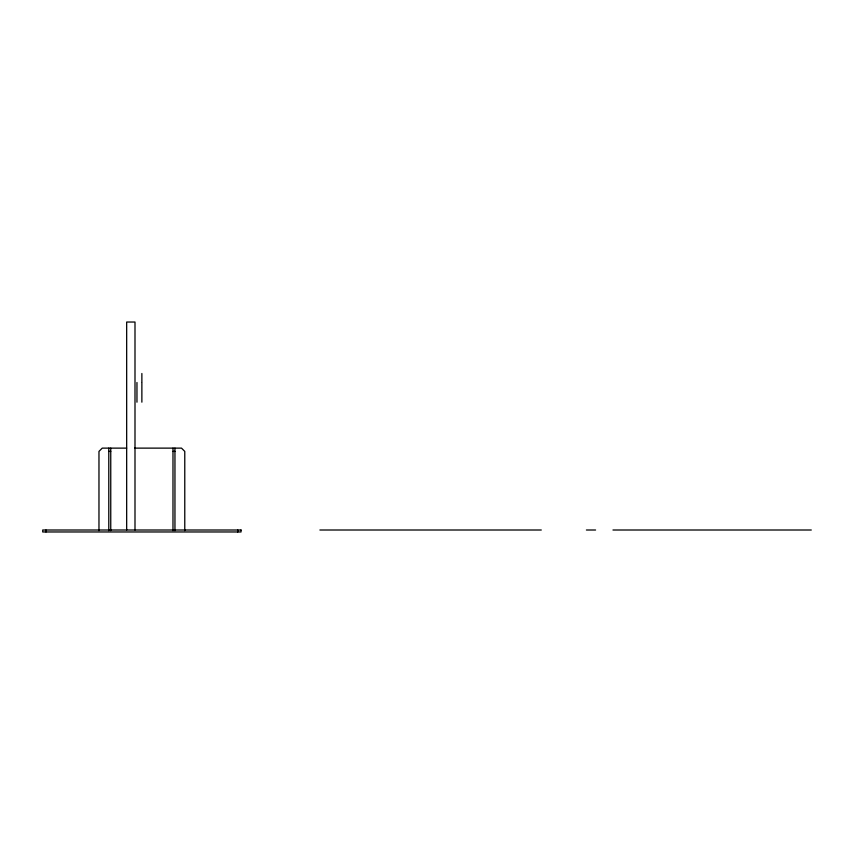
<?xml version="1.0" encoding="UTF-8"?>
<svg xmlns="http://www.w3.org/2000/svg" width="854" height="854" viewBox="0 0 854 854"><rect width="100%" height="100%" fill="white"/><g stroke="black" fill="none" stroke-linecap="round" stroke-linejoin="round"><path stroke-width="1.28" d="M126.648 448.126L102.245 448.126L98.968 451.403L98.968 530.644M134.59 448.126L181.496 448.126L184.774 451.403L184.774 530.644M108.789 451.403L110.753 451.403M172.978 451.403L174.953 451.403M319.887 530.003L541.287 530.003M586.41 530.003L595.58 530.003M612.969 530.003L811.289 530.003M237.764 530.003L237.764 531.967M174.953 448.126L174.953 530.665M172.978 448.126L172.978 530.644M141.871 373.497L141.871 381.813M141.871 382.517L141.871 402.17M136.96 382.496L136.96 402.191M134.996 530.003L134.996 322.033L126.67 322.033L126.67 530.003M110.753 448.126L110.753 530.644M108.789 448.126L108.789 530.665M45.977 530.003L45.977 531.967M241.031 530.003L42.711 530.003L42.7 531.967L241.031 531.967L241.041 530.003"/></g></svg>
